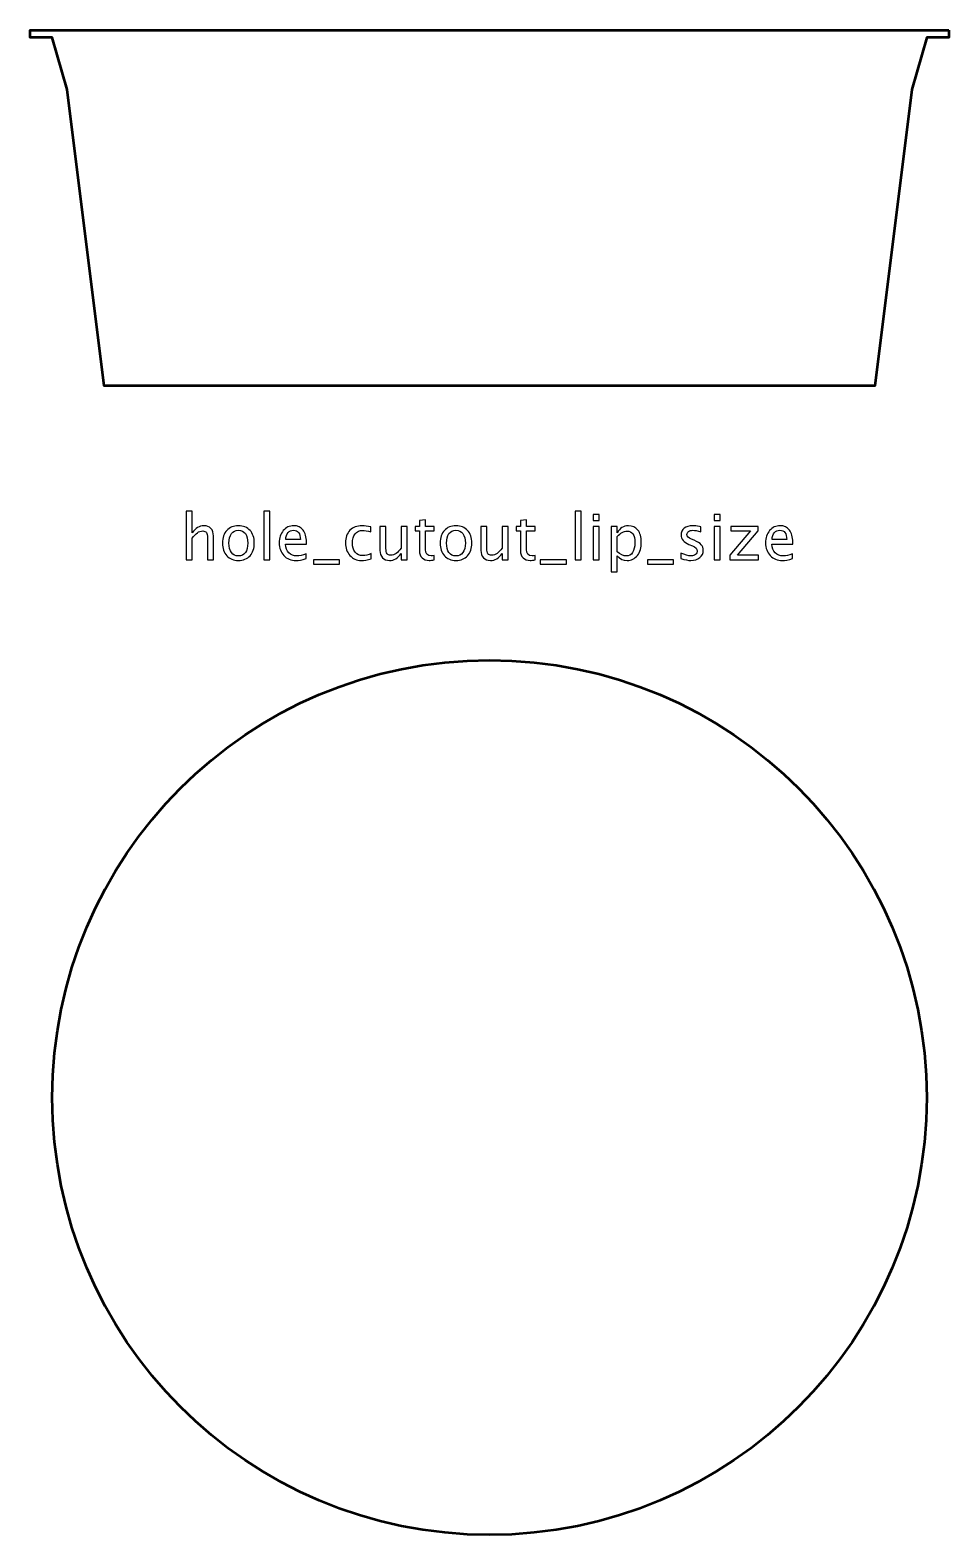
# Model space of a CAD drawing. Header units: centimetres. Extents: x -12.4 to 13.9, y -15.4 to 15.6.
# Drawn here: x -9.1 to -2.9, y -14.95 to -4.8 of the extents above; entities that cross this region are included whole.
import ezdxf

# ---------------------------------------------------------------- set-up
doc = ezdxf.new("R2010")
doc.units = ezdxf.units.CM
doc.header["$MEASUREMENT"] = 0
doc.layers.add('Layer 1', color=7, linetype='Continuous')

msp = doc.modelspace()

# ---------------------------------------------------------------- linework, layer by layer
at = {"layer": 'Layer 1', "lineweight": 53}
msp.add_ellipse((-6, -12), major_axis=(0, 2.95), ratio=1, dxfattribs=at)
msp.add_open_spline([(-2.9, -4.8), (-2.9, -4.8), (-9.1, -4.8), (-9.1, -4.8), (-9.1, -4.8), (-9.1, -4.8), (-9.1, -4.85), (-9.1, -4.85), (-9.1, -4.85), (-9.1, -4.85), (-8.95, -4.84999), (-8.95, -4.84999), (-8.95, -4.84999), (-8.95, -4.84999), (-8.85, -5.2), (-8.85, -5.2), (-8.85, -5.2), (-8.85, -5.2), (-8.6, -7.2), (-8.6, -7.2), (-8.6, -7.2), (-8.6, -7.2), (-3.4, -7.2), (-3.4, -7.2), (-3.4, -7.2), (-3.4, -7.2), (-3.15, -5.2), (-3.15, -5.2), (-3.15, -5.2), (-3.15, -5.2), (-3.05, -4.84999), (-3.05, -4.84999), (-3.05, -4.84999), (-3.05, -4.84999), (-2.9, -4.85), (-2.9, -4.85), (-2.9, -4.85), (-2.9, -4.85), (-2.9, -4.8), (-2.9, -4.8)], degree=3, knots=[0, 0, 0, 0, 0.09090909, 0.09090909, 0.09090909, 0.09090909, 0.18181818, 0.18181818, 0.18181818, 0.18181818, 0.27272727, 0.27272727, 0.27272727, 0.27272727, 0.36363636, 0.36363636, 0.36363636, 0.36363636, 0.45454545, 0.45454545, 0.45454545, 0.45454545, 0.54545455, 0.54545455, 0.54545455, 0.54545455, 0.63636364, 0.63636364, 0.63636364, 0.63636364, 0.72727273, 0.72727273, 0.72727273, 0.72727273, 0.81818182, 0.81818182, 0.81818182, 0.81818182, 1, 1, 1, 1], dxfattribs=at)
at = {"layer": 'Layer 1'}
for points, knots in [([(-8.04636, -8.37235), (-8.04636, -8.37235), (-8.04636, -8.04596), (-8.04636, -8.04596), (-8.04636, -8.04596), (-8.04636, -8.04596), (-8.00572, -8.04596), (-8.00572, -8.04596), (-8.00572, -8.04596), (-8.00572, -8.04596), (-8.00572, -8.19039), (-8.00572, -8.19039), (-8.00572, -8.19039), (-7.9842, -8.15899), (-7.95781, -8.14333), (-7.92663, -8.14333), (-7.92663, -8.14333), (-7.90701, -8.14333), (-7.89142, -8.14947), (-7.87992, -8.16181), (-7.87992, -8.16181), (-7.86842, -8.17409), (-7.86264, -8.19067), (-7.86264, -8.21141), (-7.86264, -8.21141), (-7.86264, -8.21141), (-7.86264, -8.37235), (-7.86264, -8.37235), (-7.86264, -8.37235), (-7.86264, -8.37235), (-7.90327, -8.37235), (-7.90327, -8.37235), (-7.90327, -8.37235), (-7.90327, -8.37235), (-7.90327, -8.22468), (-7.90327, -8.22468), (-7.90327, -8.22468), (-7.90327, -8.20803), (-7.90574, -8.19617), (-7.91061, -8.18912), (-7.91061, -8.18912), (-7.91555, -8.18199), (-7.92367, -8.17846), (-7.93502, -8.17846), (-7.93502, -8.17846), (-7.96, -8.17846), (-7.98357, -8.19476), (-8.00572, -8.22736), (-8.00572, -8.22736), (-8.00572, -8.22736), (-8.00572, -8.37235), (-8.00572, -8.37235), (-8.00572, -8.37235), (-8.00572, -8.37235), (-8.04636, -8.37235), (-8.04636, -8.37235)], [0, 0, 0, 0, 0.06666667, 0.06666667, 0.06666667, 0.06666667, 0.13333333, 0.13333333, 0.13333333, 0.13333333, 0.2, 0.2, 0.2, 0.2, 0.26666667, 0.26666667, 0.26666667, 0.26666667, 0.33333333, 0.33333333, 0.33333333, 0.33333333, 0.4, 0.4, 0.4, 0.4, 0.46666667, 0.46666667, 0.46666667, 0.46666667, 0.53333333, 0.53333333, 0.53333333, 0.53333333, 0.6, 0.6, 0.6, 0.6, 0.66666667, 0.66666667, 0.66666667, 0.66666667, 0.73333333, 0.73333333, 0.73333333, 0.73333333, 0.8, 0.8, 0.8, 0.8, 0.86666667, 0.86666667, 0.86666667, 0.86666667, 1, 1, 1, 1]), ([(-7.52354, -8.37235), (-7.52354, -8.37235), (-7.52354, -8.04596), (-7.52354, -8.04596), (-7.52354, -8.04596), (-7.52354, -8.04596), (-7.4829, -8.04596), (-7.4829, -8.04596), (-7.4829, -8.04596), (-7.4829, -8.04596), (-7.4829, -8.37235), (-7.4829, -8.37235), (-7.4829, -8.37235), (-7.4829, -8.37235), (-7.52354, -8.37235), (-7.52354, -8.37235)], [0, 0, 0, 0, 0.2, 0.2, 0.2, 0.2, 0.4, 0.4, 0.4, 0.4, 0.6, 0.6, 0.6, 0.6, 1, 1, 1, 1]), ([(-6.37376, -8.37228), (-6.38632, -8.37574), (-6.39726, -8.37743), (-6.4065, -8.37743), (-6.4065, -8.37743), (-6.42724, -8.37743), (-6.4434, -8.3715), (-6.45497, -8.35965), (-6.45497, -8.35965), (-6.46661, -8.3478), (-6.4724, -8.33136), (-6.4724, -8.31026), (-6.4724, -8.31026), (-6.4724, -8.31026), (-6.4724, -8.17846), (-6.4724, -8.17846), (-6.4724, -8.17846), (-6.4724, -8.17846), (-6.50048, -8.17846), (-6.50048, -8.17846), (-6.50048, -8.17846), (-6.50048, -8.17846), (-6.50048, -8.14799), (-6.50048, -8.14799), (-6.50048, -8.14799), (-6.50048, -8.14799), (-6.4724, -8.14799), (-6.4724, -8.14799), (-6.4724, -8.14799), (-6.4724, -8.14799), (-6.4724, -8.10742), (-6.4724, -8.10742), (-6.4724, -8.10742), (-6.4724, -8.10742), (-6.43176, -8.10354), (-6.43176, -8.10354), (-6.43176, -8.10354), (-6.43176, -8.10354), (-6.43176, -8.14799), (-6.43176, -8.14799), (-6.43176, -8.14799), (-6.43176, -8.14799), (-6.37291, -8.14799), (-6.37291, -8.14799), (-6.37291, -8.14799), (-6.37291, -8.14799), (-6.37291, -8.17846), (-6.37291, -8.17846), (-6.37291, -8.17846), (-6.37291, -8.17846), (-6.43176, -8.17846), (-6.43176, -8.17846), (-6.43176, -8.17846), (-6.43176, -8.17846), (-6.43176, -8.30292), (-6.43176, -8.30292), (-6.43176, -8.30292), (-6.43176, -8.33227), (-6.41899, -8.34695), (-6.39352, -8.34695), (-6.39352, -8.34695), (-6.38808, -8.34695), (-6.38152, -8.34603), (-6.37376, -8.34427), (-6.37376, -8.34427), (-6.37376, -8.34427), (-6.37376, -8.37228), (-6.37376, -8.37228)], [0, 0, 0, 0, 0.05555556, 0.05555556, 0.05555556, 0.05555556, 0.11111111, 0.11111111, 0.11111111, 0.11111111, 0.16666667, 0.16666667, 0.16666667, 0.16666667, 0.22222222, 0.22222222, 0.22222222, 0.22222222, 0.27777778, 0.27777778, 0.27777778, 0.27777778, 0.33333333, 0.33333333, 0.33333333, 0.33333333, 0.38888889, 0.38888889, 0.38888889, 0.38888889, 0.44444444, 0.44444444, 0.44444444, 0.44444444, 0.5, 0.5, 0.5, 0.5, 0.55555556, 0.55555556, 0.55555556, 0.55555556, 0.61111111, 0.61111111, 0.61111111, 0.61111111, 0.66666667, 0.66666667, 0.66666667, 0.66666667, 0.72222222, 0.72222222, 0.72222222, 0.72222222, 0.77777778, 0.77777778, 0.77777778, 0.77777778, 0.83333333, 0.83333333, 0.83333333, 0.83333333, 0.88888889, 0.88888889, 0.88888889, 0.88888889, 1, 1, 1, 1]), ([(-5.69261, -8.37228), (-5.70517, -8.37574), (-5.71611, -8.37743), (-5.72535, -8.37743), (-5.72535, -8.37743), (-5.74609, -8.37743), (-5.76225, -8.3715), (-5.77382, -8.35965), (-5.77382, -8.35965), (-5.78546, -8.3478), (-5.79125, -8.33136), (-5.79125, -8.31026), (-5.79125, -8.31026), (-5.79125, -8.31026), (-5.79125, -8.17846), (-5.79125, -8.17846), (-5.79125, -8.17846), (-5.79125, -8.17846), (-5.81933, -8.17846), (-5.81933, -8.17846), (-5.81933, -8.17846), (-5.81933, -8.17846), (-5.81933, -8.14799), (-5.81933, -8.14799), (-5.81933, -8.14799), (-5.81933, -8.14799), (-5.79125, -8.14799), (-5.79125, -8.14799), (-5.79125, -8.14799), (-5.79125, -8.14799), (-5.79125, -8.10742), (-5.79125, -8.10742), (-5.79125, -8.10742), (-5.79125, -8.10742), (-5.75061, -8.10354), (-5.75061, -8.10354), (-5.75061, -8.10354), (-5.75061, -8.10354), (-5.75061, -8.14799), (-5.75061, -8.14799), (-5.75061, -8.14799), (-5.75061, -8.14799), (-5.69176, -8.14799), (-5.69176, -8.14799), (-5.69176, -8.14799), (-5.69176, -8.14799), (-5.69176, -8.17846), (-5.69176, -8.17846), (-5.69176, -8.17846), (-5.69176, -8.17846), (-5.75061, -8.17846), (-5.75061, -8.17846), (-5.75061, -8.17846), (-5.75061, -8.17846), (-5.75061, -8.30292), (-5.75061, -8.30292), (-5.75061, -8.30292), (-5.75061, -8.33227), (-5.73784, -8.34695), (-5.71237, -8.34695), (-5.71237, -8.34695), (-5.70693, -8.34695), (-5.70037, -8.34603), (-5.69261, -8.34427), (-5.69261, -8.34427), (-5.69261, -8.34427), (-5.69261, -8.37228), (-5.69261, -8.37228)], [0, 0, 0, 0, 0.05555556, 0.05555556, 0.05555556, 0.05555556, 0.11111111, 0.11111111, 0.11111111, 0.11111111, 0.16666667, 0.16666667, 0.16666667, 0.16666667, 0.22222222, 0.22222222, 0.22222222, 0.22222222, 0.27777778, 0.27777778, 0.27777778, 0.27777778, 0.33333333, 0.33333333, 0.33333333, 0.33333333, 0.38888889, 0.38888889, 0.38888889, 0.38888889, 0.44444444, 0.44444444, 0.44444444, 0.44444444, 0.5, 0.5, 0.5, 0.5, 0.55555556, 0.55555556, 0.55555556, 0.55555556, 0.61111111, 0.61111111, 0.61111111, 0.61111111, 0.66666667, 0.66666667, 0.66666667, 0.66666667, 0.72222222, 0.72222222, 0.72222222, 0.72222222, 0.77777778, 0.77777778, 0.77777778, 0.77777778, 0.83333333, 0.83333333, 0.83333333, 0.83333333, 0.88888889, 0.88888889, 0.88888889, 0.88888889, 1, 1, 1, 1]), ([(-5.42294, -8.37235), (-5.42294, -8.37235), (-5.42294, -8.04596), (-5.42294, -8.04596), (-5.42294, -8.04596), (-5.42294, -8.04596), (-5.3823, -8.04596), (-5.3823, -8.04596), (-5.3823, -8.04596), (-5.3823, -8.04596), (-5.3823, -8.37235), (-5.3823, -8.37235), (-5.3823, -8.37235), (-5.3823, -8.37235), (-5.42294, -8.37235), (-5.42294, -8.37235)], [0, 0, 0, 0, 0.2, 0.2, 0.2, 0.2, 0.4, 0.4, 0.4, 0.4, 0.6, 0.6, 0.6, 0.6, 1, 1, 1, 1]), ([(-5.3006, -8.10692), (-5.3006, -8.10692), (-5.3006, -8.06628), (-5.3006, -8.06628), (-5.3006, -8.06628), (-5.3006, -8.06628), (-5.25996, -8.06628), (-5.25996, -8.06628), (-5.25996, -8.06628), (-5.25996, -8.06628), (-5.25996, -8.10692), (-5.25996, -8.10692), (-5.25996, -8.10692), (-5.25996, -8.10692), (-5.3006, -8.10692), (-5.3006, -8.10692)], [0, 0, 0, 0, 0.2, 0.2, 0.2, 0.2, 0.4, 0.4, 0.4, 0.4, 0.6, 0.6, 0.6, 0.6, 1, 1, 1, 1]), ([(-4.48434, -8.10692), (-4.48434, -8.10692), (-4.48434, -8.06628), (-4.48434, -8.06628), (-4.48434, -8.06628), (-4.48434, -8.06628), (-4.4437, -8.06628), (-4.4437, -8.06628), (-4.4437, -8.06628), (-4.4437, -8.06628), (-4.4437, -8.10692), (-4.4437, -8.10692), (-4.4437, -8.10692), (-4.4437, -8.10692), (-4.48434, -8.10692), (-4.48434, -8.10692)], [0, 0, 0, 0, 0.2, 0.2, 0.2, 0.2, 0.4, 0.4, 0.4, 0.4, 0.6, 0.6, 0.6, 0.6, 1, 1, 1, 1]), ([(-7.69429, -8.37743), (-7.72724, -8.37743), (-7.75334, -8.36692), (-7.77253, -8.34589), (-7.77253, -8.34589), (-7.79179, -8.32487), (-7.80139, -8.29629), (-7.80139, -8.26024), (-7.80139, -8.26024), (-7.80139, -8.22426), (-7.79179, -8.19575), (-7.77253, -8.1748), (-7.77253, -8.1748), (-7.75334, -8.15384), (-7.72724, -8.14333), (-7.69429, -8.14333), (-7.69429, -8.14333), (-7.66134, -8.14333), (-7.63523, -8.15384), (-7.61604, -8.1748), (-7.61604, -8.1748), (-7.59678, -8.19575), (-7.58719, -8.22426), (-7.58719, -8.26024), (-7.58719, -8.26024), (-7.58719, -8.29629), (-7.59678, -8.32487), (-7.61604, -8.34589), (-7.61604, -8.34589), (-7.63523, -8.36692), (-7.66134, -8.37743), (-7.69429, -8.37743)], [0, 0, 0, 0, 0.11111111, 0.11111111, 0.11111111, 0.11111111, 0.22222222, 0.22222222, 0.22222222, 0.22222222, 0.33333333, 0.33333333, 0.33333333, 0.33333333, 0.44444444, 0.44444444, 0.44444444, 0.44444444, 0.55555556, 0.55555556, 0.55555556, 0.55555556, 0.66666667, 0.66666667, 0.66666667, 0.66666667, 0.77777778, 0.77777778, 0.77777778, 0.77777778, 1, 1, 1, 1]), ([(-7.69436, -8.34695), (-7.67425, -8.34695), (-7.65859, -8.3394), (-7.64744, -8.32423), (-7.64744, -8.32423), (-7.63636, -8.30913), (-7.63079, -8.28775), (-7.63079, -8.26024), (-7.63079, -8.26024), (-7.63079, -8.23279), (-7.63636, -8.21148), (-7.64744, -8.19639), (-7.64744, -8.19639), (-7.65859, -8.18136), (-7.67425, -8.17381), (-7.69436, -8.17381), (-7.69436, -8.17381), (-7.71454, -8.17381), (-7.7302, -8.18136), (-7.74121, -8.19639), (-7.74121, -8.19639), (-7.75228, -8.21148), (-7.75779, -8.23279), (-7.75779, -8.26024), (-7.75779, -8.26024), (-7.75779, -8.28775), (-7.75228, -8.30913), (-7.74121, -8.32423), (-7.74121, -8.32423), (-7.7302, -8.3394), (-7.71454, -8.34695), (-7.69436, -8.34695)], [0, 0, 0, 0, 0.11111111, 0.11111111, 0.11111111, 0.11111111, 0.22222222, 0.22222222, 0.22222222, 0.22222222, 0.33333333, 0.33333333, 0.33333333, 0.33333333, 0.44444444, 0.44444444, 0.44444444, 0.44444444, 0.55555556, 0.55555556, 0.55555556, 0.55555556, 0.66666667, 0.66666667, 0.66666667, 0.66666667, 0.77777778, 0.77777778, 0.77777778, 0.77777778, 1, 1, 1, 1]), ([(-7.23652, -8.36515), (-7.26383, -8.37334), (-7.28718, -8.37743), (-7.30666, -8.37743), (-7.30666, -8.37743), (-7.33989, -8.37743), (-7.36691, -8.36642), (-7.38772, -8.34448), (-7.38772, -8.34448), (-7.40854, -8.32254), (-7.41898, -8.2941), (-7.41898, -8.25911), (-7.41898, -8.25911), (-7.41898, -8.22517), (-7.40981, -8.1973), (-7.39139, -8.1755), (-7.39139, -8.1755), (-7.37298, -8.15377), (-7.34941, -8.14291), (-7.3207, -8.14291), (-7.3207, -8.14291), (-7.29353, -8.14291), (-7.27251, -8.15257), (-7.25769, -8.1719), (-7.25769, -8.1719), (-7.24287, -8.19124), (-7.23547, -8.21861), (-7.23547, -8.2541), (-7.23547, -8.2541), (-7.23547, -8.2541), (-7.23568, -8.26652), (-7.23568, -8.26652), (-7.23568, -8.26652), (-7.23568, -8.26652), (-7.37749, -8.26652), (-7.37749, -8.26652), (-7.37749, -8.26652), (-7.37157, -8.32014), (-7.34539, -8.34695), (-7.29904, -8.34695), (-7.29904, -8.34695), (-7.28203, -8.34695), (-7.26122, -8.34215), (-7.23652, -8.33256), (-7.23652, -8.33256), (-7.23652, -8.33256), (-7.23652, -8.36515), (-7.23652, -8.36515)], [0, 0, 0, 0, 0.07692308, 0.07692308, 0.07692308, 0.07692308, 0.15384615, 0.15384615, 0.15384615, 0.15384615, 0.23076923, 0.23076923, 0.23076923, 0.23076923, 0.30769231, 0.30769231, 0.30769231, 0.30769231, 0.38461538, 0.38461538, 0.38461538, 0.38461538, 0.46153846, 0.46153846, 0.46153846, 0.46153846, 0.53846154, 0.53846154, 0.53846154, 0.53846154, 0.61538462, 0.61538462, 0.61538462, 0.61538462, 0.69230769, 0.69230769, 0.69230769, 0.69230769, 0.76923077, 0.76923077, 0.76923077, 0.76923077, 0.84615385, 0.84615385, 0.84615385, 0.84615385, 1, 1, 1, 1]), ([(-7.37538, -8.23604), (-7.37538, -8.23604), (-7.27632, -8.23604), (-7.27632, -8.23604), (-7.27632, -8.23604), (-7.27632, -8.19427), (-7.29191, -8.17338), (-7.32303, -8.17338), (-7.32303, -8.17338), (-7.35435, -8.17338), (-7.37178, -8.19427), (-7.37538, -8.23604)], [0, 0, 0, 0, 0.25, 0.25, 0.25, 0.25, 0.5, 0.5, 0.5, 0.5, 1, 1, 1, 1]), ([(-6.79787, -8.36558), (-6.82419, -8.37348), (-6.84691, -8.37743), (-6.86603, -8.37743), (-6.86603, -8.37743), (-6.89637, -8.37743), (-6.92149, -8.36621), (-6.94145, -8.34385), (-6.94145, -8.34385), (-6.96142, -8.32141), (-6.97144, -8.29312), (-6.97144, -8.25904), (-6.97144, -8.25904), (-6.97144, -8.22263), (-6.96156, -8.1942), (-6.94181, -8.17388), (-6.94181, -8.17388), (-6.92205, -8.15349), (-6.89446, -8.14333), (-6.85905, -8.14333), (-6.85905, -8.14333), (-6.84162, -8.14333), (-6.822, -8.14573), (-6.80041, -8.15053), (-6.80041, -8.15053), (-6.80041, -8.15053), (-6.80041, -8.18481), (-6.80041, -8.18481), (-6.80041, -8.18481), (-6.82335, -8.17804), (-6.84204, -8.17465), (-6.85644, -8.17465), (-6.85644, -8.17465), (-6.87732, -8.17465), (-6.89404, -8.18249), (-6.90653, -8.19808), (-6.90653, -8.19808), (-6.91902, -8.21367), (-6.9253, -8.23449), (-6.9253, -8.26045), (-6.9253, -8.26045), (-6.9253, -8.28564), (-6.91881, -8.30596), (-6.90589, -8.32155), (-6.90589, -8.32155), (-6.89298, -8.33707), (-6.87612, -8.34483), (-6.85517, -8.34483), (-6.85517, -8.34483), (-6.83661, -8.34483), (-6.81756, -8.34004), (-6.79787, -8.33044), (-6.79787, -8.33044), (-6.79787, -8.33044), (-6.79787, -8.36558), (-6.79787, -8.36558)], [0, 0, 0, 0, 0.06666667, 0.06666667, 0.06666667, 0.06666667, 0.13333333, 0.13333333, 0.13333333, 0.13333333, 0.2, 0.2, 0.2, 0.2, 0.26666667, 0.26666667, 0.26666667, 0.26666667, 0.33333333, 0.33333333, 0.33333333, 0.33333333, 0.4, 0.4, 0.4, 0.4, 0.46666667, 0.46666667, 0.46666667, 0.46666667, 0.53333333, 0.53333333, 0.53333333, 0.53333333, 0.6, 0.6, 0.6, 0.6, 0.66666667, 0.66666667, 0.66666667, 0.66666667, 0.73333333, 0.73333333, 0.73333333, 0.73333333, 0.8, 0.8, 0.8, 0.8, 0.86666667, 0.86666667, 0.86666667, 0.86666667, 1, 1, 1, 1]), ([(-6.59629, -8.37235), (-6.59629, -8.37235), (-6.59629, -8.33016), (-6.59629, -8.33016), (-6.59629, -8.33016), (-6.61796, -8.3617), (-6.64427, -8.37743), (-6.67518, -8.37743), (-6.67518, -8.37743), (-6.69479, -8.37743), (-6.71038, -8.37129), (-6.72195, -8.35894), (-6.72195, -8.35894), (-6.73359, -8.3466), (-6.73938, -8.33002), (-6.73938, -8.30906), (-6.73938, -8.30906), (-6.73938, -8.30906), (-6.73938, -8.14799), (-6.73938, -8.14799), (-6.73938, -8.14799), (-6.73938, -8.14799), (-6.69874, -8.14799), (-6.69874, -8.14799), (-6.69874, -8.14799), (-6.69874, -8.14799), (-6.69874, -8.2958), (-6.69874, -8.2958), (-6.69874, -8.2958), (-6.69874, -8.31266), (-6.69627, -8.32458), (-6.6914, -8.33164), (-6.6914, -8.33164), (-6.68646, -8.33877), (-6.67828, -8.34229), (-6.66678, -8.34229), (-6.66678, -8.34229), (-6.64194, -8.34229), (-6.61838, -8.326), (-6.59629, -8.29333), (-6.59629, -8.29333), (-6.59629, -8.29333), (-6.59629, -8.14799), (-6.59629, -8.14799), (-6.59629, -8.14799), (-6.59629, -8.14799), (-6.55566, -8.14799), (-6.55566, -8.14799), (-6.55566, -8.14799), (-6.55566, -8.14799), (-6.55566, -8.37235), (-6.55566, -8.37235), (-6.55566, -8.37235), (-6.55566, -8.37235), (-6.59629, -8.37235), (-6.59629, -8.37235)], [0, 0, 0, 0, 0.06666667, 0.06666667, 0.06666667, 0.06666667, 0.13333333, 0.13333333, 0.13333333, 0.13333333, 0.2, 0.2, 0.2, 0.2, 0.26666667, 0.26666667, 0.26666667, 0.26666667, 0.33333333, 0.33333333, 0.33333333, 0.33333333, 0.4, 0.4, 0.4, 0.4, 0.46666667, 0.46666667, 0.46666667, 0.46666667, 0.53333333, 0.53333333, 0.53333333, 0.53333333, 0.6, 0.6, 0.6, 0.6, 0.66666667, 0.66666667, 0.66666667, 0.66666667, 0.73333333, 0.73333333, 0.73333333, 0.73333333, 0.8, 0.8, 0.8, 0.8, 0.86666667, 0.86666667, 0.86666667, 0.86666667, 1, 1, 1, 1]), ([(-6.22644, -8.37743), (-6.25939, -8.37743), (-6.28549, -8.36692), (-6.30468, -8.34589), (-6.30468, -8.34589), (-6.32394, -8.32487), (-6.33354, -8.29629), (-6.33354, -8.26024), (-6.33354, -8.26024), (-6.33354, -8.22426), (-6.32394, -8.19575), (-6.30468, -8.1748), (-6.30468, -8.1748), (-6.28549, -8.15384), (-6.25939, -8.14333), (-6.22644, -8.14333), (-6.22644, -8.14333), (-6.19349, -8.14333), (-6.16738, -8.15384), (-6.14819, -8.1748), (-6.14819, -8.1748), (-6.12893, -8.19575), (-6.11934, -8.22426), (-6.11934, -8.26024), (-6.11934, -8.26024), (-6.11934, -8.29629), (-6.12893, -8.32487), (-6.14819, -8.34589), (-6.14819, -8.34589), (-6.16738, -8.36692), (-6.19349, -8.37743), (-6.22644, -8.37743)], [0, 0, 0, 0, 0.11111111, 0.11111111, 0.11111111, 0.11111111, 0.22222222, 0.22222222, 0.22222222, 0.22222222, 0.33333333, 0.33333333, 0.33333333, 0.33333333, 0.44444444, 0.44444444, 0.44444444, 0.44444444, 0.55555556, 0.55555556, 0.55555556, 0.55555556, 0.66666667, 0.66666667, 0.66666667, 0.66666667, 0.77777778, 0.77777778, 0.77777778, 0.77777778, 1, 1, 1, 1]), ([(-6.22651, -8.34695), (-6.2064, -8.34695), (-6.19074, -8.3394), (-6.17959, -8.32423), (-6.17959, -8.32423), (-6.16851, -8.30913), (-6.16294, -8.28775), (-6.16294, -8.26024), (-6.16294, -8.26024), (-6.16294, -8.23279), (-6.16851, -8.21148), (-6.17959, -8.19639), (-6.17959, -8.19639), (-6.19074, -8.18136), (-6.2064, -8.17381), (-6.22651, -8.17381), (-6.22651, -8.17381), (-6.24669, -8.17381), (-6.26235, -8.18136), (-6.27336, -8.19639), (-6.27336, -8.19639), (-6.28443, -8.21148), (-6.28994, -8.23279), (-6.28994, -8.26024), (-6.28994, -8.26024), (-6.28994, -8.28775), (-6.28443, -8.30913), (-6.27336, -8.32423), (-6.27336, -8.32423), (-6.26235, -8.3394), (-6.24669, -8.34695), (-6.22651, -8.34695)], [0, 0, 0, 0, 0.11111111, 0.11111111, 0.11111111, 0.11111111, 0.22222222, 0.22222222, 0.22222222, 0.22222222, 0.33333333, 0.33333333, 0.33333333, 0.33333333, 0.44444444, 0.44444444, 0.44444444, 0.44444444, 0.55555556, 0.55555556, 0.55555556, 0.55555556, 0.66666667, 0.66666667, 0.66666667, 0.66666667, 0.77777778, 0.77777778, 0.77777778, 0.77777778, 1, 1, 1, 1]), ([(-5.91514, -8.37235), (-5.91514, -8.37235), (-5.91514, -8.33016), (-5.91514, -8.33016), (-5.91514, -8.33016), (-5.93681, -8.3617), (-5.96312, -8.37743), (-5.99403, -8.37743), (-5.99403, -8.37743), (-6.01364, -8.37743), (-6.02923, -8.37129), (-6.0408, -8.35894), (-6.0408, -8.35894), (-6.05244, -8.3466), (-6.05823, -8.33002), (-6.05823, -8.30906), (-6.05823, -8.30906), (-6.05823, -8.30906), (-6.05823, -8.14799), (-6.05823, -8.14799), (-6.05823, -8.14799), (-6.05823, -8.14799), (-6.01759, -8.14799), (-6.01759, -8.14799), (-6.01759, -8.14799), (-6.01759, -8.14799), (-6.01759, -8.2958), (-6.01759, -8.2958), (-6.01759, -8.2958), (-6.01759, -8.31266), (-6.01512, -8.32458), (-6.01025, -8.33164), (-6.01025, -8.33164), (-6.00531, -8.33877), (-5.99713, -8.34229), (-5.98563, -8.34229), (-5.98563, -8.34229), (-5.96079, -8.34229), (-5.93723, -8.326), (-5.91514, -8.29333), (-5.91514, -8.29333), (-5.91514, -8.29333), (-5.91514, -8.14799), (-5.91514, -8.14799), (-5.91514, -8.14799), (-5.91514, -8.14799), (-5.87451, -8.14799), (-5.87451, -8.14799), (-5.87451, -8.14799), (-5.87451, -8.14799), (-5.87451, -8.37235), (-5.87451, -8.37235), (-5.87451, -8.37235), (-5.87451, -8.37235), (-5.91514, -8.37235), (-5.91514, -8.37235)], [0, 0, 0, 0, 0.06666667, 0.06666667, 0.06666667, 0.06666667, 0.13333333, 0.13333333, 0.13333333, 0.13333333, 0.2, 0.2, 0.2, 0.2, 0.26666667, 0.26666667, 0.26666667, 0.26666667, 0.33333333, 0.33333333, 0.33333333, 0.33333333, 0.4, 0.4, 0.4, 0.4, 0.46666667, 0.46666667, 0.46666667, 0.46666667, 0.53333333, 0.53333333, 0.53333333, 0.53333333, 0.6, 0.6, 0.6, 0.6, 0.66666667, 0.66666667, 0.66666667, 0.66666667, 0.73333333, 0.73333333, 0.73333333, 0.73333333, 0.8, 0.8, 0.8, 0.8, 0.86666667, 0.86666667, 0.86666667, 0.86666667, 1, 1, 1, 1]), ([(-5.3006, -8.37235), (-5.3006, -8.37235), (-5.3006, -8.14799), (-5.3006, -8.14799), (-5.3006, -8.14799), (-5.3006, -8.14799), (-5.25996, -8.14799), (-5.25996, -8.14799), (-5.25996, -8.14799), (-5.25996, -8.14799), (-5.25996, -8.37235), (-5.25996, -8.37235), (-5.25996, -8.37235), (-5.25996, -8.37235), (-5.3006, -8.37235), (-5.3006, -8.37235)], [0, 0, 0, 0, 0.2, 0.2, 0.2, 0.2, 0.4, 0.4, 0.4, 0.4, 0.6, 0.6, 0.6, 0.6, 1, 1, 1, 1]), ([(-5.17826, -8.45405), (-5.17826, -8.45405), (-5.17826, -8.14799), (-5.17826, -8.14799), (-5.17826, -8.14799), (-5.17826, -8.14799), (-5.13762, -8.14799), (-5.13762, -8.14799), (-5.13762, -8.14799), (-5.13762, -8.14799), (-5.13762, -8.19039), (-5.13762, -8.19039), (-5.13762, -8.19039), (-5.12097, -8.15899), (-5.09592, -8.14333), (-5.06255, -8.14333), (-5.06255, -8.14333), (-5.03553, -8.14333), (-5.01429, -8.15314), (-4.99877, -8.17282), (-4.99877, -8.17282), (-4.98325, -8.19251), (-4.97549, -8.21939), (-4.97549, -8.25346), (-4.97549, -8.25346), (-4.97549, -8.29058), (-4.9843, -8.32056), (-5.00187, -8.34328), (-5.00187, -8.34328), (-5.01944, -8.36607), (-5.04258, -8.37743), (-5.07123, -8.37743), (-5.07123, -8.37743), (-5.09783, -8.37743), (-5.11998, -8.36727), (-5.13762, -8.34688), (-5.13762, -8.34688), (-5.13762, -8.34688), (-5.13762, -8.45405), (-5.13762, -8.45405), (-5.13762, -8.45405), (-5.13762, -8.45405), (-5.17826, -8.45405), (-5.17826, -8.45405)], [0, 0, 0, 0, 0.08333333, 0.08333333, 0.08333333, 0.08333333, 0.16666667, 0.16666667, 0.16666667, 0.16666667, 0.25, 0.25, 0.25, 0.25, 0.33333333, 0.33333333, 0.33333333, 0.33333333, 0.41666667, 0.41666667, 0.41666667, 0.41666667, 0.5, 0.5, 0.5, 0.5, 0.58333333, 0.58333333, 0.58333333, 0.58333333, 0.66666667, 0.66666667, 0.66666667, 0.66666667, 0.75, 0.75, 0.75, 0.75, 0.83333333, 0.83333333, 0.83333333, 0.83333333, 1, 1, 1, 1]), ([(-5.13762, -8.31887), (-5.11667, -8.33757), (-5.0967, -8.34695), (-5.07772, -8.34695), (-5.07772, -8.34695), (-5.05902, -8.34695), (-5.04456, -8.33912), (-5.0344, -8.32353), (-5.0344, -8.32353), (-5.02417, -8.30793), (-5.01909, -8.28599), (-5.01909, -8.25763), (-5.01909, -8.25763), (-5.01909, -8.20513), (-5.03644, -8.17889), (-5.07116, -8.17889), (-5.07116, -8.17889), (-5.09388, -8.17889), (-5.11603, -8.19116), (-5.13762, -8.21579), (-5.13762, -8.21579), (-5.13762, -8.21579), (-5.13762, -8.31887), (-5.13762, -8.31887)], [0, 0, 0, 0, 0.14285714, 0.14285714, 0.14285714, 0.14285714, 0.28571429, 0.28571429, 0.28571429, 0.28571429, 0.42857143, 0.42857143, 0.42857143, 0.42857143, 0.57142857, 0.57142857, 0.57142857, 0.57142857, 0.71428571, 0.71428571, 0.71428571, 0.71428571, 1, 1, 1, 1]), ([(-4.70821, -8.36431), (-4.70821, -8.36431), (-4.70821, -8.32705), (-4.70821, -8.32705), (-4.70821, -8.32705), (-4.68161, -8.34032), (-4.65854, -8.34695), (-4.63886, -8.34695), (-4.63886, -8.34695), (-4.62715, -8.34695), (-4.61741, -8.34378), (-4.60972, -8.33743), (-4.60972, -8.33743), (-4.60203, -8.33115), (-4.59815, -8.32324), (-4.59815, -8.31372), (-4.59815, -8.31372), (-4.59815, -8.29982), (-4.60894, -8.28832), (-4.63053, -8.27922), (-4.63053, -8.27922), (-4.63053, -8.27922), (-4.65431, -8.26913), (-4.65431, -8.26913), (-4.65431, -8.26913), (-4.68938, -8.25459), (-4.70694, -8.23357), (-4.70694, -8.20626), (-4.70694, -8.20626), (-4.70694, -8.18672), (-4.70003, -8.17134), (-4.6862, -8.16012), (-4.6862, -8.16012), (-4.67237, -8.1489), (-4.65339, -8.14333), (-4.62933, -8.14333), (-4.62933, -8.14333), (-4.61684, -8.14333), (-4.60132, -8.14502), (-4.58291, -8.14848), (-4.58291, -8.14848), (-4.58291, -8.14848), (-4.57444, -8.1501), (-4.57444, -8.1501), (-4.57444, -8.1501), (-4.57444, -8.1501), (-4.57444, -8.18397), (-4.57444, -8.18397), (-4.57444, -8.18397), (-4.59709, -8.17719), (-4.61515, -8.17381), (-4.62863, -8.17381), (-4.62863, -8.17381), (-4.64048, -8.17381), (-4.64986, -8.17642), (-4.65699, -8.18157), (-4.65699, -8.18157), (-4.66405, -8.18672), (-4.66757, -8.19363), (-4.66757, -8.20231), (-4.66757, -8.20231), (-4.66757, -8.21452), (-4.6577, -8.22489), (-4.63787, -8.23329), (-4.63787, -8.23329), (-4.63787, -8.23329), (-4.61833, -8.24154), (-4.61833, -8.24154), (-4.61833, -8.24154), (-4.59617, -8.25085), (-4.58051, -8.26073), (-4.57134, -8.2711), (-4.57134, -8.2711), (-4.56209, -8.28148), (-4.55751, -8.29446), (-4.55751, -8.30998), (-4.55751, -8.30998), (-4.55751, -8.32966), (-4.56527, -8.34582), (-4.58086, -8.35845), (-4.58086, -8.35845), (-4.59638, -8.37108), (-4.61628, -8.37743), (-4.64048, -8.37743), (-4.64048, -8.37743), (-4.65911, -8.37743), (-4.68161, -8.37306), (-4.70821, -8.36431)], [0, 0, 0, 0, 0.04347826, 0.04347826, 0.04347826, 0.04347826, 0.08695652, 0.08695652, 0.08695652, 0.08695652, 0.13043478, 0.13043478, 0.13043478, 0.13043478, 0.17391304, 0.17391304, 0.17391304, 0.17391304, 0.2173913, 0.2173913, 0.2173913, 0.2173913, 0.26086957, 0.26086957, 0.26086957, 0.26086957, 0.30434783, 0.30434783, 0.30434783, 0.30434783, 0.34782609, 0.34782609, 0.34782609, 0.34782609, 0.39130435, 0.39130435, 0.39130435, 0.39130435, 0.43478261, 0.43478261, 0.43478261, 0.43478261, 0.47826087, 0.47826087, 0.47826087, 0.47826087, 0.52173913, 0.52173913, 0.52173913, 0.52173913, 0.56521739, 0.56521739, 0.56521739, 0.56521739, 0.60869565, 0.60869565, 0.60869565, 0.60869565, 0.65217391, 0.65217391, 0.65217391, 0.65217391, 0.69565217, 0.69565217, 0.69565217, 0.69565217, 0.73913043, 0.73913043, 0.73913043, 0.73913043, 0.7826087, 0.7826087, 0.7826087, 0.7826087, 0.82608696, 0.82608696, 0.82608696, 0.82608696, 0.86956522, 0.86956522, 0.86956522, 0.86956522, 0.91304348, 0.91304348, 0.91304348, 0.91304348, 1, 1, 1, 1]), ([(-4.48434, -8.37235), (-4.48434, -8.37235), (-4.48434, -8.14799), (-4.48434, -8.14799), (-4.48434, -8.14799), (-4.48434, -8.14799), (-4.4437, -8.14799), (-4.4437, -8.14799), (-4.4437, -8.14799), (-4.4437, -8.14799), (-4.4437, -8.37235), (-4.4437, -8.37235), (-4.4437, -8.37235), (-4.4437, -8.37235), (-4.48434, -8.37235), (-4.48434, -8.37235)], [0, 0, 0, 0, 0.2, 0.2, 0.2, 0.2, 0.4, 0.4, 0.4, 0.4, 0.6, 0.6, 0.6, 0.6, 1, 1, 1, 1]), ([(-4.37724, -8.37235), (-4.37724, -8.37235), (-4.37724, -8.34187), (-4.37724, -8.34187), (-4.37724, -8.34187), (-4.37724, -8.34187), (-4.23804, -8.17846), (-4.23804, -8.17846), (-4.23804, -8.17846), (-4.23804, -8.17846), (-4.37082, -8.17846), (-4.37082, -8.17846), (-4.37082, -8.17846), (-4.37082, -8.17846), (-4.37082, -8.14799), (-4.37082, -8.14799), (-4.37082, -8.14799), (-4.37082, -8.14799), (-4.18801, -8.14799), (-4.18801, -8.14799), (-4.18801, -8.14799), (-4.18801, -8.14799), (-4.18801, -8.17846), (-4.18801, -8.17846), (-4.18801, -8.17846), (-4.18801, -8.17846), (-4.32722, -8.34187), (-4.32722, -8.34187), (-4.32722, -8.34187), (-4.32722, -8.34187), (-4.18547, -8.34187), (-4.18547, -8.34187), (-4.18547, -8.34187), (-4.18547, -8.34187), (-4.18547, -8.37235), (-4.18547, -8.37235), (-4.18547, -8.37235), (-4.18547, -8.37235), (-4.37724, -8.37235), (-4.37724, -8.37235)], [0, 0, 0, 0, 0.09090909, 0.09090909, 0.09090909, 0.09090909, 0.18181818, 0.18181818, 0.18181818, 0.18181818, 0.27272727, 0.27272727, 0.27272727, 0.27272727, 0.36363636, 0.36363636, 0.36363636, 0.36363636, 0.45454545, 0.45454545, 0.45454545, 0.45454545, 0.54545455, 0.54545455, 0.54545455, 0.54545455, 0.63636364, 0.63636364, 0.63636364, 0.63636364, 0.72727273, 0.72727273, 0.72727273, 0.72727273, 0.81818182, 0.81818182, 0.81818182, 0.81818182, 1, 1, 1, 1]), ([(-3.95468, -8.36515), (-3.98199, -8.37334), (-4.00534, -8.37743), (-4.02482, -8.37743), (-4.02482, -8.37743), (-4.05805, -8.37743), (-4.08507, -8.36642), (-4.10588, -8.34448), (-4.10588, -8.34448), (-4.1267, -8.32254), (-4.13714, -8.2941), (-4.13714, -8.25911), (-4.13714, -8.25911), (-4.13714, -8.22517), (-4.12797, -8.1973), (-4.10955, -8.1755), (-4.10955, -8.1755), (-4.09114, -8.15377), (-4.06757, -8.14291), (-4.03886, -8.14291), (-4.03886, -8.14291), (-4.01169, -8.14291), (-3.99067, -8.15257), (-3.97585, -8.1719), (-3.97585, -8.1719), (-3.96103, -8.19124), (-3.95363, -8.21861), (-3.95363, -8.2541), (-3.95363, -8.2541), (-3.95363, -8.2541), (-3.95384, -8.26652), (-3.95384, -8.26652), (-3.95384, -8.26652), (-3.95384, -8.26652), (-4.09565, -8.26652), (-4.09565, -8.26652), (-4.09565, -8.26652), (-4.08973, -8.32014), (-4.06355, -8.34695), (-4.0172, -8.34695), (-4.0172, -8.34695), (-4.00019, -8.34695), (-3.97938, -8.34215), (-3.95468, -8.33256), (-3.95468, -8.33256), (-3.95468, -8.33256), (-3.95468, -8.36515), (-3.95468, -8.36515)], [0, 0, 0, 0, 0.07692308, 0.07692308, 0.07692308, 0.07692308, 0.15384615, 0.15384615, 0.15384615, 0.15384615, 0.23076923, 0.23076923, 0.23076923, 0.23076923, 0.30769231, 0.30769231, 0.30769231, 0.30769231, 0.38461538, 0.38461538, 0.38461538, 0.38461538, 0.46153846, 0.46153846, 0.46153846, 0.46153846, 0.53846154, 0.53846154, 0.53846154, 0.53846154, 0.61538462, 0.61538462, 0.61538462, 0.61538462, 0.69230769, 0.69230769, 0.69230769, 0.69230769, 0.76923077, 0.76923077, 0.76923077, 0.76923077, 0.84615385, 0.84615385, 0.84615385, 0.84615385, 1, 1, 1, 1]), ([(-4.09354, -8.23604), (-4.09354, -8.23604), (-3.99448, -8.23604), (-3.99448, -8.23604), (-3.99448, -8.23604), (-3.99448, -8.19427), (-4.01007, -8.17338), (-4.04119, -8.17338), (-4.04119, -8.17338), (-4.07251, -8.17338), (-4.08994, -8.19427), (-4.09354, -8.23604)], [0, 0, 0, 0, 0.25, 0.25, 0.25, 0.25, 0.5, 0.5, 0.5, 0.5, 1, 1, 1, 1]), ([(-7.18819, -8.40283), (-7.18819, -8.40283), (-7.18819, -8.37235), (-7.18819, -8.37235), (-7.18819, -8.37235), (-7.18819, -8.37235), (-7.01208, -8.37235), (-7.01208, -8.37235), (-7.01208, -8.37235), (-7.01208, -8.37235), (-7.01208, -8.40283), (-7.01208, -8.40283), (-7.01208, -8.40283), (-7.01208, -8.40283), (-7.18819, -8.40283), (-7.18819, -8.40283)], [0, 0, 0, 0, 0.2, 0.2, 0.2, 0.2, 0.4, 0.4, 0.4, 0.4, 0.6, 0.6, 0.6, 0.6, 1, 1, 1, 1]), ([(-5.65747, -8.40283), (-5.65747, -8.40283), (-5.65747, -8.37235), (-5.65747, -8.37235), (-5.65747, -8.37235), (-5.65747, -8.37235), (-5.48136, -8.37235), (-5.48136, -8.37235), (-5.48136, -8.37235), (-5.48136, -8.37235), (-5.48136, -8.40283), (-5.48136, -8.40283), (-5.48136, -8.40283), (-5.48136, -8.40283), (-5.65747, -8.40283), (-5.65747, -8.40283)], [0, 0, 0, 0, 0.2, 0.2, 0.2, 0.2, 0.4, 0.4, 0.4, 0.4, 0.6, 0.6, 0.6, 0.6, 1, 1, 1, 1]), ([(-4.9347, -8.40283), (-4.9347, -8.40283), (-4.9347, -8.37235), (-4.9347, -8.37235), (-4.9347, -8.37235), (-4.9347, -8.37235), (-4.75859, -8.37235), (-4.75859, -8.37235), (-4.75859, -8.37235), (-4.75859, -8.37235), (-4.75859, -8.40283), (-4.75859, -8.40283), (-4.75859, -8.40283), (-4.75859, -8.40283), (-4.9347, -8.40283), (-4.9347, -8.40283)], [0, 0, 0, 0, 0.2, 0.2, 0.2, 0.2, 0.4, 0.4, 0.4, 0.4, 0.6, 0.6, 0.6, 0.6, 1, 1, 1, 1])]:
    msp.add_open_spline(points, degree=3, knots=knots, dxfattribs=at)

doc.saveas('drawing.dxf')
